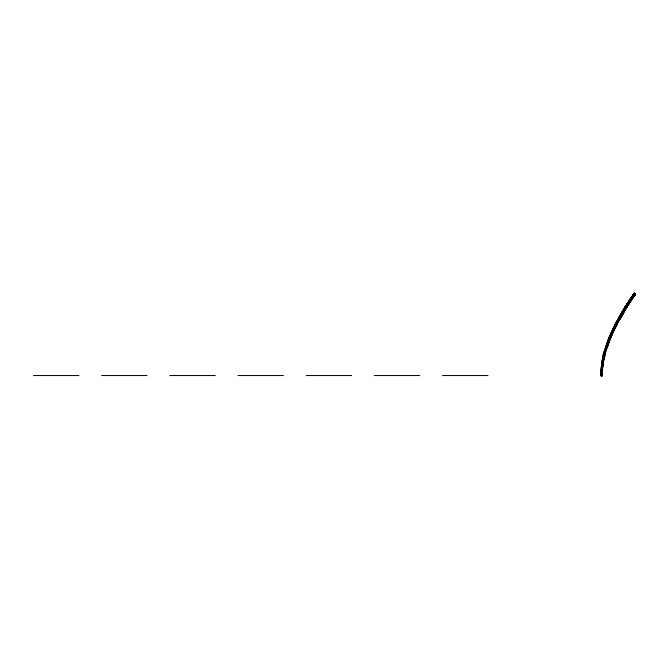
<?xml version="1.0" encoding="UTF-8"?>
<svg xmlns="http://www.w3.org/2000/svg" width="669" height="669" viewBox="0 0 669 669"><rect width="100%" height="100%" fill="white"/><g stroke="black" fill="none" stroke-linecap="round" stroke-linejoin="round"><path stroke-width="1" d="M602.568 367.741L602.075 375.878L601.147 375.878L601.439 371.086M601.615 375.878C602.1 375.568 603.321 370.743 601.214 371.086L601.147 373.837L601.138 373.151L602.142 373.218L602.058 375.878L601.155 375.493M602.217 368.92L602.083 374.724M602.067 375.493L602.1 373.82L601.188 373.82L601.163 373.143L602.075 373.143L602.108 373.946M601.64 373.227L601.607 375.535L602.577 363.05L601.623 373.745L601.648 372.968M601.147 373.578L602.125 373.82L602.075 373.143L602.075 375.878M601.607 375.025L601.623 374.255M602.117 373.645C600.436 370.567 601.381 380.661 601.155 372.976M626.418 304.905L616.96 321.881M625.85 306.193L623.174 310.784L624.436 311.169L629.261 303.4M625.858 306.042L627.522 303.718M627.422 306.293L635.5 293.683L634.914 293.373M627.229 306.017L626.51 307.773L625.281 307.33L625.482 306.385M622.488 311.244L626.301 305.123L625.858 306.369L627.254 306.553M626.602 305.833L626.309 305.106L626.226 305.783L626.886 305.959L625.783 305.909L627.522 306.168L627.53 305.566L626.309 305.106L629.128 300.757L630.382 301.209L630.265 301.895L629.387 303.241L628.124 302.773L630.231 299.511M602.058 373.059L602.067 372.466M626.293 308.1C627.882 304.972 626.385 308.384 625.289 307.029M627.087 306.803L627.087 306.268M601.147 373.018L601.163 372.466M601.155 375.752L601.172 374.983M602.058 375.752L602.075 374.983M602.067 372.508L602.209 369.02L601.322 369.012C601.724 379.306 603.563 359.186 603.823 356.928M601.163 372.508L601.197 371.262M601.163 375.234L601.197 373.946M602.067 375.234L602.092 374.464M601.222 373.478C601.615 371.864 600.461 370.961 602.209 371.755C601.314 371.287 600.678 368.126 602.301 369.347C602.234 370.676 600.628 368.176 601.473 369.765M601.272 369.597C600.846 369.33 601.682 371.889 602.008 371.747M601.648 373.82L601.214 373.645M602.142 370.317L602.167 369.798M601.239 370.317L601.255 369.882M601.306 371.88C599.524 369.204 603.773 369.497 601.306 369.112M601.347 369.179L601.448 367.264L601.389 367.917M602.585 358.944L601.314 371.747L602.209 371.755L602.125 371.253M601.314 368.928L601.356 368.335M601.757 371.755L601.331 371.487M626.493 304.78C626.728 303.751 628.358 303.333 627.279 303.726C630.934 306.118 626.05 301.485 626.293 305.415M626.644 306.109C629.019 306.536 629.922 299.377 627.438 303.308M602.259 371.144L602.301 370.643M627.263 303.893L634.279 293.131C637.214 294.235 633.392 292.345 633.56 294.561L634.839 295.037L635.182 294.527L634.095 294.36M627.522 306.026L628.3 304.897M601.356 371.144L601.398 370.643M602.309 367.632L602.585 364.756M602.242 369.179L602.368 369.673C599.859 369.505 601.941 365.19 601.916 363.091M601.464 367.022L601.657 365.107M601.49 366.763L601.49 369.581L602.167 369.664M601.498 369.497L601.54 369.062M601.523 366.445L601.598 365.634M602.435 366.16L602.485 365.726M602.476 368.644L602.552 367.908M601.573 368.719L601.648 367.983M602.719 363.61C601.582 375.368 601.498 359.153 602.685 358.5L603.538 358.517L602.811 362.924M602.568 367.749L602.418 367.097M602.61 367.415C603.48 365.207 601.573 363.71 602.393 365.517M602.635 367.164L602.736 366.353M627.221 304.219C628.166 299.62 629.245 305.666 630.382 301.209M628.191 302.447L628.542 302.229M602.777 365.358L602.368 364.848M602.886 365.215L603.513 358.525M601.941 362.916L602.234 360.976M602.752 363.451L602.343 364.856M602.485 363.585C603.639 363.518 602.635 362.28 602.041 362.891M609.409 338.798L604.14 354.787L601.966 365.475L602.869 365.475L602.593 364.848M602.568 363.05L605.303 350.69L604.759 352.638M602.694 362.264L602.786 361.728M602.242 360.892C603.522 359.83 603.655 362.138 603.212 363.108M628.132 302.789L628.241 302.104M602.777 361.728L604.35 354.261L603.513 354.578M631.243 300.356L630.248 301.903L628.994 301.443L629.136 300.741L628.994 301.443L629.128 300.757L629.755 300.983M603.053 360.139L603.162 359.604M602.618 358.768L603.505 358.534L603.948 359.119L603.547 361.243L602.694 361.227L604.559 350.539M603.589 360.976L602.66 361.235M603.605 360.892L604.015 358.852M605.06 354.386C604.759 360.758 601.632 359.947 603.287 355.565M602.819 360.516L602.685 358.5L603.112 358.509M628.375 301.87L629.972 299.469L629.797 300.205L631.043 300.699L635.14 294.209L633.869 293.724L632.489 295.698M632.598 298.307L631.059 300.665L629.797 300.205L629.964 299.486L631.235 299.929L629.939 301.794L631.118 300.548M630.432 300.431C631.904 300.105 631.135 300.716 629.822 300.072M603.965 359.119C598.922 359.537 611.106 335.788 604.559 354.813C602.61 353.516 605.98 354.796 604.55 356.443M603.505 358.534L603.672 357.037M603.973 356.217C603.898 355.005 605.111 353.734 604.358 354.796M604.048 358.676L604.508 356.619M604.425 356.978C602.292 358.542 603.931 355.925 604.442 356.978C601.883 355.983 604.333 356.761 603.823 356.953M603.773 356.669L603.104 356.368L603.58 357.037M603.287 355.565L603.488 354.67M603.89 356.134L604.952 352.111L604.14 352.07L605.219 348.281M630.608 299.704L629.93 299.545L630.926 299.821M630.198 299.553L633.543 294.184L635.057 294.72L635.55 293.616L634.229 293.198L633.878 294.678M631.235 299.929L630.725 300.59M633.794 293.934L633.56 294.561L633.869 293.724C636.754 294.402 632.866 297.295 632.021 298.767L630.248 301.903L629.011 301.435M629.847 300.021L629.972 299.469M629.22 300.573L630.75 298.307L632.004 298.775C631.988 299.98 631.887 298.014 630.75 298.307L629.78 299.72M631.962 298.959C629.069 300.272 633.117 295.28 633.56 294.561M604.341 354.261L604.768 352.647M605.111 354.202L605.646 352.228M630.599 298.867L630.742 298.315M633.861 296.434L632.506 298.491L631.235 298.023L632.657 295.481L633.618 295.823M631.402 297.446C632.556 296.718 633.292 299.219 631.561 298.131M631.411 297.437L631.235 298.023L631.779 297.362A38.284 1.622 -59.5 0 1 631.912 297.237M631.879 298.249C633.225 298.867 632.573 296.944 631.411 297.287M632.514 298.474L632.406 297.605M631.862 299.336L630.549 299.06M604.918 352.128L605.52 352.68C603.831 353.098 605.161 351.325 606.181 347.637M604.609 350.355C604.525 348.875 607.653 351.693 604.927 349.912M605.671 352.137C606.607 349.201 605.713 350.991 605.83 350.238M605.278 350.748L605.596 349.728M605.32 350.631L605.529 349.946M633.869 293.724L635.14 294.209L634.831 294.661L633.551 294.176L631.862 297.086L633.125 297.563L633.953 296.292M632.732 297.713L632.506 298.491M633.309 296.969L633.133 297.554L632.498 297.32C633.861 297.881 633.225 296.15 632.096 296.308L631.854 297.095M632.096 296.308L632.422 296.417M605.596 349.67C607.051 346.701 606.607 344.543 607.352 341.934M606.164 350.422L606.306 349.971M605.437 350.213L610.044 336.741M606.206 347.546L606.883 345.388M606.147 350.514L605.395 350.447L606.457 346.96M605.244 348.189L605.813 346.383M606.357 349.795L606.984 347.805M606.014 348.315L608.681 340.705M632.715 296.4L633.668 296.752C634.756 295.38 631.477 295.246 632.74 296.534L633.677 296.743L634.421 295.238L633.259 295.004L632.866 295.589C633.786 296.752 635.408 295.129 634.413 294.477L634.53 295.489L633.25 295.012L633.861 294.301M633.125 297.563L632.18 297.203M635.307 294.251L635.466 293.825L634.521 295.489L633.15 294.761L632.874 295.581C634.714 296.074 633.05 297.253 634.413 295.246M606.908 345.296L609.191 338.899M617.395 323.604L611.759 335.345L606.816 348.357C603.956 347.437 608.188 349.235 607.745 345.547M605.871 346.199L606.574 344.117M607.042 347.629L609.367 341.106M606.532 346.684L606.892 345.597M632.531 295.874L633.292 295.715M632.598 295.673L632.397 296.283L632.974 295.598M634.137 296.066L634.354 295.447L633.819 295.941M606.632 343.933L609.869 335.579M606.741 346.274L607.36 344.535M607.803 345.363L608.205 343.807M633.259 295.004L633.543 294.184C634.53 295.857 635.859 293.733 634.513 294.92M633.476 294.385L633.326 294.803M634.212 295.363L634.822 294.661L634.187 294.427M635.065 294.419L634.53 295.489L634.822 294.661M634.672 295.071L634.521 295.489M607.268 344.51L607.569 343.699M607.527 344.083L608.422 341.717L607.628 341.215L608.104 339.936M607.051 343.239L605.386 347.738L606.432 348.315M607.419 341.75L607.619 341.207L609.099 341.842L608.472 341.466L607.594 343.899L608.297 344.008L607.184 343.44M634.505 294.536L635.057 294.72L635.366 293.875L634.087 293.398L633.953 293.984M635.132 294.511L635.366 293.883L634.095 293.398L635.5 293.683L634.73 294.603M633.292 294.519L634.279 293.131L633.777 294.243M635.207 294.301L634.73 293.632M633.911 294.042L634.112 293.557M635.182 294.527L635.55 293.616M608.171 339.752L608.966 337.753M608.773 340.429L610.203 336.9M609.434 340.931L610.228 338.94M608.506 341.524L616.024 325.201L626.452 307.238L625.599 306.837M613.113 332.284C611.04 334.124 608.966 341.24 608.681 341.591M608.999 337.661L609.501 336.892L610.83 337.494L609.35 336.85L610.178 337.126L609.635 338.255M610.304 338.757L611.165 336.683M609.852 337.711L612.093 332.577M610.973 334.5C609.283 338.522 608.138 339.81 609.794 339.626M610.195 336.9L614.376 327.768M620.121 315.266L609.342 336.85L610.83 337.494L609.927 337.017L610.847 334.851L611.759 335.336L611.24 336.507M611.006 334.408L613.021 329.867M609.944 335.395L610.772 333.497M610.22 334.759L611.759 335.336L612.102 334.525M610.948 335.035L611.784 335.244M611.24 334.458L611.474 333.923M610.814 334.868C612.988 335.955 610.044 334.6 610.814 334.868C613.03 332.652 610.563 333.154 611.75 331.331M610.931 333.137C610.939 331.857 613.264 332.652 612.177 334.341M612.085 332.568L613.348 329.892M611.959 332.853L615.179 327.944M612.085 330.611C613.272 329.549 612.235 333.522 611.232 332.501M614.109 330.152C612.812 332.075 613.624 329.859 613.189 332.108M611.834 331.155L612.085 330.611M613.021 329.867L613.891 328.019M612.578 331.498C614.903 330.469 611.407 331.18 612.72 329.265M613.147 331.004C611.115 330.469 614.418 327.894 614.911 325.92M613.331 329.892L615.43 325.652M614.192 329.976C615.522 328.855 613.03 327.45 612.804 329.089M613.841 328.822L613.247 328.211L613.716 327.216M613.799 327.041L614.819 325.017M614.485 328.788L613.716 328.454L616.918 321.965M614.033 329.106L616.375 323.829M614.284 328.655C619.553 322.032 614.092 324.975 616.609 325.101M615.271 327.768C616.826 326.681 613.498 325.753 614.828 326.296M614.51 327.501L621.041 315.3M614.861 324.925L616.91 321.02M616.182 324.791C612.946 324.122 619.176 323.545 615.756 326.815L614.594 326.296L615.856 323.002M615.413 325.652L615.965 324.607M615.948 324.607L618.148 320.493M616.35 323.821L616.642 323.311M615.948 322.834C617.93 319.723 618.273 326.606 615.371 323.963L616.559 324.607M617.027 322.098C616.458 322.533 614.401 324.749 616.291 324.498M617.479 323.436L618.432 321.647M616.759 323.043L617.035 322.533M619.293 320.058L617.897 322.675L616.785 322.232L619.803 315.843L619.193 316.897M618.072 318.904L619.803 315.843L620.957 316.286L616.55 324.624M618.524 321.48C619.937 320.15 616.567 320.443 618.022 318.979M617.002 320.852L617.562 319.832L618.984 320.652L620.715 317.507M618.131 320.484L621.61 314.355L621.175 315.066M618.407 319.983L619.377 318.227M619.293 320.058L619.569 319.556M618.758 320.376L617.579 319.832L618.984 320.652L619.879 319.038L618.733 318.578L619.093 317.064M619.753 319.23L619.686 318.77M619.661 319.389C621.242 318.62 617.495 317.181 618.8 318.62M624.16 311.595L624.336 310.642L623.14 310.207L619.82 315.835L621.192 316.705L620.012 316.278L623.14 310.207C626.828 309.914 619.787 321.237 618.7 317.808C621.075 319.648 618.541 317.148 619.243 318.319M620.807 317.349L621.902 315.425M620.347 316.512L620.623 316.027M623.04 313.485C622.898 315.158 620.305 314.848 621.242 313.343M620.213 315.099C620.288 313.502 622.881 313.912 621.994 315.266M620.481 316.27L623.098 311.796M621.2 315.074L621.476 314.597M621.593 314.346L622.003 313.644M622.028 313.652L621.752 314.121M621.334 313.184L622.354 311.478M622.145 313.41L622.438 312.95M621.978 314.706L626.502 307.188M623.123 313.326L624.068 311.746M622.421 312.941L623.801 310.675L623.391 311.353M625.13 309.99L624.428 311.152L623.14 310.207M623.399 309.739L623.165 310.324M623.776 310.667L627.89 304.119M625.306 309.705L626.251 308.166M623.491 309.596L625.272 306.745L625.908 306.954M624.595 309.086L625.565 309.279L624.236 308.426L624.286 308.978L624.236 308.426L625.473 309.153M624.846 308.919L625.883 307.238M624.478 307.991L625.264 306.728L626.192 307.079M626.937 304.638L626.978 304.571A40.725 3.705 -61.6 0 1 627.079 304.403M626.895 305.633L628.818 302.672M627.213 306.051C628.124 304.629 625.431 309.195 626.502 307.33M630.064 302.162L628.467 304.671L628.216 303.91M628.793 302.664L631.988 297.872M629.947 299.938L631.176 299.988L630.081 301.083M630.491 300.122L633.953 294.97M629.947 299.469L631.452 297.262M632.732 298.115L631.511 299.394M632.765 296.718L632.389 297.27M633.209 296.007L632.59 296.919M633.568 295.481L633.811 295.18M634.329 294.368L633.928 294.954M634.446 294.243L634.756 293.8L634.045 294.837M634.245 294.536L634.572 294.017M635.5 293.683L634.822 294.084M601.849 373.143L601.163 373.143L601.188 373.82M601.222 373.82L602.1 373.82M602.058 375.2L601.147 375.2L601.163 375.878M33.45 375.543L78.9 375.543M101.629 375.543L147.08 375.543M169.809 375.543L215.259 375.543M237.988 375.543L283.439 375.543M306.168 375.543L351.618 375.543M374.339 375.543L419.798 375.543M442.518 375.543L487.977 375.543M602.15 364.881L602.836 365.517C602.251 365.859 601.18 364.772 602.117 364.848M602.351 367.582C602.401 365.96 600.762 368.017 602.526 367.423M601.297 369.02L601.749 369.02M602.618 365.475L601.699 364.881M602.351 366.947L601.582 367.256M602.819 362.757L601.975 362.74L603.162 363.367M602.284 363.359L601.958 362.74L602.535 363.359M603.12 361.235C604.015 360.792 601.205 360.073 602.694 361.227M603.597 357.606L604.048 357.338M604.533 354.813L604.124 354.796M604.35 352.078L604.751 352.622M605.587 350.447L604.743 349.895L605.069 350.18M607.176 345.915L607.527 346.182L606.457 345.614M608.129 343.983L607.586 343.908M607.184 346.132L606.432 345.614M607.168 343.448L607.502 343.506M608.297 344.008C605.504 342.787 608.673 343.54 607.853 343.749M608.773 339.099L609.944 339.668M610.605 337.385L610.279 337.276M609.944 336.967L609.375 336.791L609.777 336.975M609.492 336.892L609.802 336.925M610.688 337.46L610.63 337.335M609.651 336.883L609.35 336.85M628.174 304.537C628.258 304.111 629.211 304.713 627.238 304.203M626.953 306.218L626.335 306.001M626.92 306.21L626.778 306.159A38.869 1.581 -59.4 0 1 627.706 304.729M626.627 305.215L627.555 305.557M626.468 306.645L627.079 306.87M612.202 332.97L612.712 333.179L611.608 332.669M625.306 307.314L625.272 306.745L625.298 307.171M625.13 308.769L625.482 309.287M629.186 302.447L628.868 302.329M625.456 308.869L625.147 308.76A40.132 2.492 -60.5 0 1 626.167 307.23M624.879 309.212L625.498 309.421M623.458 310.299L623.759 310.408M622.655 312.239L623.366 312.967L622.036 312.03L623.265 312.59M623.082 312.841L622.103 312.289M621.802 314.246L620.924 313.912L622.287 314.798M620.012 316.278L619.82 315.835L620.957 316.286M633.459 294.887L632.866 295.589L633.3 295.706M634.547 294.285L634.864 294.41M620.038 316.261L621.192 316.705L622.195 314.572M620.673 316.178L619.92 316.052M619.277 318.026L618.967 317.934M618.976 318.687L619.879 319.038L618.808 318.344M616.785 322.232C616.099 321.354 619.185 323.378 616.818 322.224M616.709 322.149L617.002 322.115M615.756 326.815L614.594 326.296M612.461 330.469L612.729 330.578M613.197 330.821L613.573 330.988M612.503 330.703L612.904 330.887M613.239 331.063L613.13 330.996M613.941 328.588L614.502 328.788M613.573 328.404L613.716 328.454M606.908 343.222L607.619 343.899M604.743 349.895L605.395 350.447M605.228 352.404L605.069 352.262M604.533 354.411L604.96 354.829M604.391 354.269L604.818 354.687M603.137 360.65L603.547 361.243L603.262 360.792M621.049 314.254L621.509 314.137L620.941 313.895L621.116 314.363M621.033 316.378L620.598 316.496L621.133 316.604M624.42 311.026L623.851 310.934L624.369 310.776M601.222 371.253L601.331 371.747M624.478 309.546A41.52 3.947 -61.8 0 1 624.612 309.329M626.376 306.611A40.215 2.634 -60.7 0 1 626.493 306.41M628.701 302.02A39.421 2.559 -60.6 0 1 628.827 301.819M628.852 302.789A36.962 0.477 -57.4 0 1 630.349 300.523M628.969 302.639A37.205 0.677 -57.9 0 1 629.763 301.435M627.923 304.378A37.84 0.886 -58.3 0 1 628.743 303.107M626.828 306.318A38.459 1.238 -58.9 0 1 627.664 305.005M628.091 303.726A38.76 1.714 -59.6 0 1 629.027 302.288M625.122 309.304A39.463 1.781 -59.7 0 1 626 307.907M625.49 308.2A40.249 2.643 -60.7 0 1 626.477 306.628M625.373 308.534A40.7 3.019 -61 0 0 624.378 310.157A41.612 3.696 -61.6 0 0 623.383 311.846M623.282 312.222A41.578 3.638 -61.5 0 1 624.286 310.567M626.309 306.084A40.842 3.479 -61.4 0 1 626.443 305.875M628.551 303.291A37.364 0.677 -57.9 0 1 629.337 302.087M628.091 304.052A37.815 0.928 -58.4 0 1 628.91 302.781M627.497 305.014A38.317 1.229 -58.9 0 1 628.358 303.676M626.033 307.406A39.479 2.007 -60 0 1 626.97 305.917M624.319 310.274A40.842 3.061 -61.1 0 1 625.306 308.652M623.132 311.93A42.222 4.399 -62.1 0 1 623.667 311.043M624.863 308.367A41.612 4.173 -62 0 1 625.005 308.15M627.204 304.704A40.132 2.877 -60.9 0 1 627.33 304.504M627.84 303.743A39.479 2.341 -60.4 0 1 627.965 303.55M630.349 301.376L630.265 301.895L630.357 301.376M633.142 294.77L632.874 295.581L633.15 294.761M601.59 375.2C600.294 375.2 602.878 375.2 601.59 375.2"/></g></svg>
